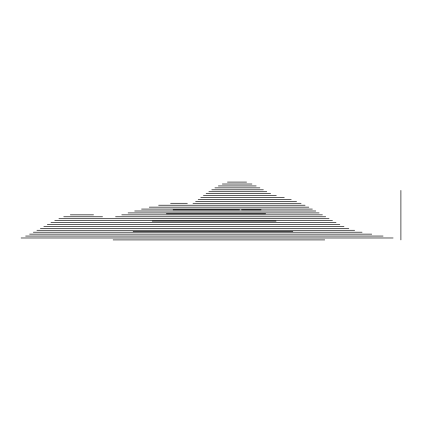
<?xml version="1.0" encoding="UTF-8"?>
<svg xmlns="http://www.w3.org/2000/svg" width="422" height="422" viewBox="0 0 422 422"><rect width="100%" height="100%" fill="white"/><g stroke="black" fill="none" stroke-linecap="round" stroke-linejoin="round"><path stroke-width="0.63" d="M227.469 182.088L246.559 182.088M222.331 184.018L251.929 184.018M218.359 185.944L256.159 185.944M214.93 187.869L259.878 187.869M211.807 189.8L263.349 189.8M208.879 191.725L266.767 191.725M206.105 193.656L270.597 193.656M203.43 195.581L276.289 195.581M200.798 197.507L284.27 197.507M198.198 199.437L291.212 199.437M195.613 201.363L296.555 201.363M170.599 203.288L187.336 203.288M192.996 203.288L301.071 203.288M158.635 205.219L305.074 205.219M149.293 207.144L308.82 207.144M141.576 209.075L312.354 209.075M173.089 209.845L239.538 209.845M241.516 209.845L261.07 209.845M134.702 211L315.756 211M128.103 212.925L319.085 212.925M166.416 213.775L265.596 213.775M70.337 214.856L93.515 214.856M121.779 214.856L322.376 214.856M63.764 216.781L102.52 216.781M115.57 216.781L325.673 216.781M58.927 218.712L329.012 218.712M54.765 220.637L332.441 220.637M152.247 221.149L276.051 221.149M50.951 222.563L336.017 222.563M47.343 224.493L339.821 224.493M43.846 226.419L343.993 226.419M40.396 228.344L348.799 228.344M36.925 230.275L354.638 230.275M133.109 231.325L292.857 231.325M33.37 232.2L362.05 232.2M29.645 234.131L371.719 234.131M25.636 236.056L383.044 236.056M21.1 237.982L393.088 237.982M113.117 239.912L324.718 239.912M400.9 190.438L400.9 239.912"/></g></svg>
